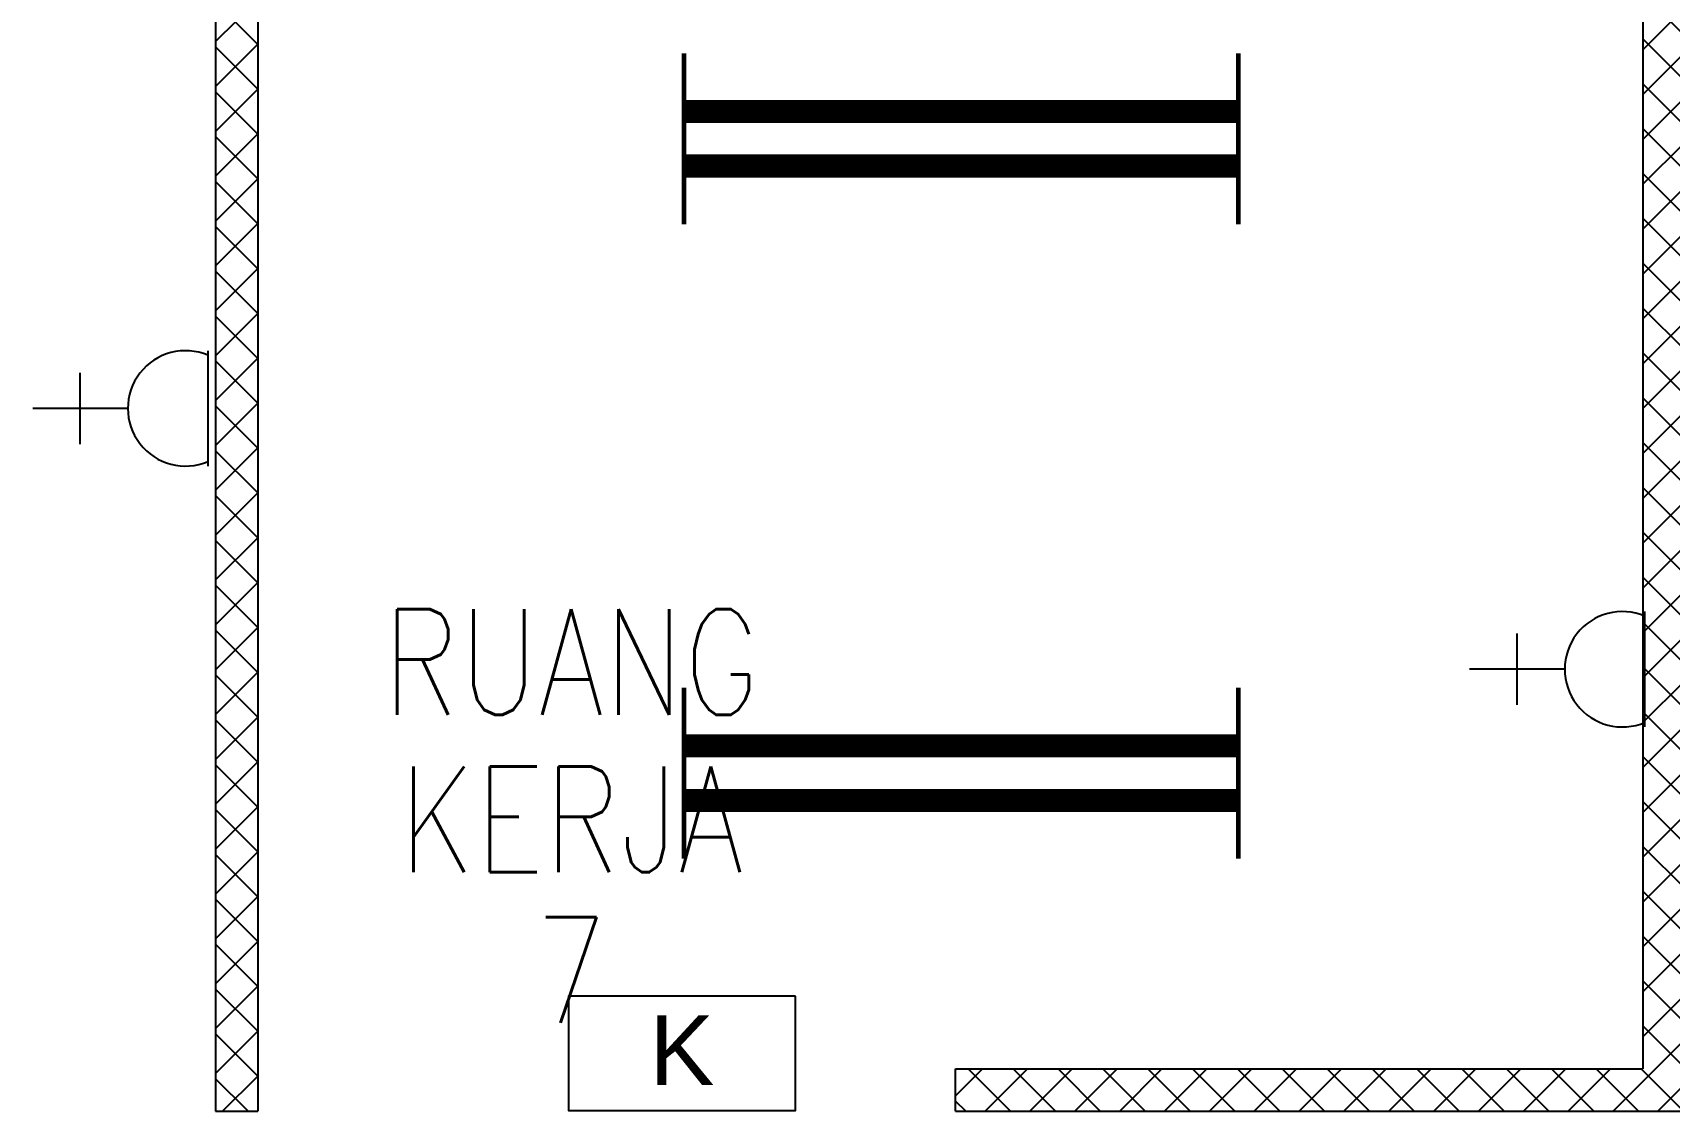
# Model space of a CAD drawing. Header units: inches. Extents: x -106706990 to 300603, y -86718466 to 1728185.
# Drawn here: x 25957 to 29826, y 19904 to 22454 of the extents above; entities that cross this region are included whole.
import ezdxf
from ezdxf.enums import TextEntityAlignment as Align

# ---------------------------------------------------------------- set-up
doc = ezdxf.new("R2010")
doc.units = ezdxf.units.IN
doc.header["$MEASUREMENT"] = 0
doc.linetypes.add('HIDDEN', pattern=[0.375, 0.25, -0.125])
for name, color, linetype in [('A-HATCH', 8, 'Continuous'), ('A-PARTITION', 4, 'Continuous'), ('A-ROOMSYM', 3, 'Continuous'), ('ELECT', 6, 'Continuous'), ('FITTING', 1, 'Continuous'), ('K LIGHT', 3, 'Continuous'), ('LAMP', 5, 'Continuous')]:
    doc.layers.add(name, color=color, linetype=linetype)
doc.styles.add('arial', font='arial.ttf')
doc.styles.add('style1', font='romans.shx', dxfattribs={"height": 750})
pattern_1 = [(45, (2570.67, -198349.356), (-53.033009, 53.033009), []), (135, (2570.67, -198349.356), (-53.033009, -53.033009), [])]

# ---------------------------------------------------------------- blocks, each defined once
blk = doc.blocks.new('YBC 236')
at = {"layer": 'LAMP'}
for points, const_width in [([(-134681.8, 193808.3), (-134681.8, 193533.1)], 10.9), ([(-133371.4, 193808.3), (-133371.4, 193533.1)], 10.9), ([(-134681.8, 193670.7), (-133371.4, 193670.7)], 54.6), ([(-134681.8, 193679.4), (-134681.8, 193404.2)], 10.9), ([(-133371.4, 193679.4), (-133371.4, 193404.2)], 10.9), ([(-134681.8, 193541.8), (-133371.4, 193541.8)], 54.6)]:
    blk.add_lwpolyline(points, dxfattribs=dict(at, const_width=const_width))
blk = doc.blocks.new('*U192')
at = {"layer": 'FITTING', "color": 1, "linetype": 'Continuous'}
blk.add_blockref('YBC 236', (134026.6, -193606.2, -5.5), dxfattribs=at)
blk = doc.blocks.new('*U193')
at = {"layer": 'LAMP', "color": 0, "linetype": 'ByBlock', "lineweight": -2, "transparency": 16777216}
for p in [(0, 3000), (0, 1500), (0, 0)]:
    blk.add_blockref('*U192', p, dxfattribs=at)
blk = doc.blocks.new('EXIT LAMP')
at = {"layer": 'K LIGHT', "color": 3}
blk.add_lwpolyline([(54141.1, 5237.4), (53604.6, 5237.4), (53604.6, 4967.1), (54141.1, 4967.1)], close=True, dxfattribs=at)
at = {"layer": 'K LIGHT', "color": 3, "style": 'arial'}
blk.add_text('K', height=164.8, dxfattribs=at).set_placement((53795.7, 5027.4))
blk = doc.blocks.new('SOCKET')
at = {"layer": 'ELECT', "color": 6}
for p, q in [((15248.7, 25891.4), (15248.7, 26116.4)), ((15164.3, 26003.9), (15333.1, 26003.9)), ((15112.3, 25701.6), (15385.1, 25701.6))]:
    blk.add_line(p, q, dxfattribs=at)
blk.add_arc((15248.7, 25755), 136.4, 336.9763, 203.0237, dxfattribs=at)

msp = doc.modelspace()

# ---------------------------------------------------------------- hatches: boundary and pattern name
at = {"layer": 'A-HATCH'}
h = msp.add_hatch(dxfattribs=at)
h.set_pattern_fill('ANSI37', color=8, scale=600)
h.set_pattern_definition(pattern_1)
h.paths.add_polyline_path([(29863.8, 24404.4), (29838.8, 24404.4), (29788.8, 24404.4), (29763.8, 24404.4), (29763.8, 20004.4), (28138.8, 20004.4), (28138.8, 19904.4), (30838.8, 19904.4), (30838.8, 20004.4), (29863.8, 20004.4)])
h = msp.add_hatch(dxfattribs=at)
h.set_pattern_fill('ANSI37', color=8, scale=600)
h.set_pattern_definition(pattern_1)
h.paths.add_polyline_path([(26488.8, 22679.4), (26388.8, 22679.4), (26388.8, 19904.4), (26488.8, 19904.4)])

# ---------------------------------------------------------------- linework, layer by layer
at = {"layer": 'A-PARTITION', "color": 8}
for p, q in [((29763.8, 24404.4), (29763.8, 20004.4)), ((26388.8, 22679.4), (26388.8, 19904.4)), ((26488.8, 22679.4), (26488.8, 19904.4)), ((28138.8, 20004.4), (29763.8, 20004.4)), ((28138.8, 19904.4), (28138.8, 20004.4)), ((26388.8, 19904.4), (26488.8, 19904.4)), ((28138.8, 19904.4), (30838.8, 19904.4))]:
    msp.add_line(p, q, dxfattribs=at)

# ---------------------------------------------------------------- block references
at = {"layer": 'ELECT', "color": 7, "linetype": 'HIDDEN', "rotation": 89.99999999999937}
for p in [(52073, 6317.6), (55470.4, 5700.8)]:
    msp.add_blockref('SOCKET', p, dxfattribs=at)
at = {"layer": 'LAMP', "color": 0}
for name, p in [('*U193', (28152, 20703.7, 5.5)), ('EXIT LAMP', (-26381, 14939.4))]:
    msp.add_blockref(name, p, dxfattribs=at)

# ---------------------------------------------------------------- texts
at = {"layer": 'A-ROOMSYM', "color": 8, "style": 'style1', "width": 0.8}
for s, p in [('RUANG', (27230, 20841.6)), ('KERJA', (27230, 20469.4)), ('7', (27230, 20113.6))]:
    msp.add_text(s, height=250, dxfattribs=at).set_placement(p, align=Align.CENTER)

doc.saveas('drawing.dxf')
